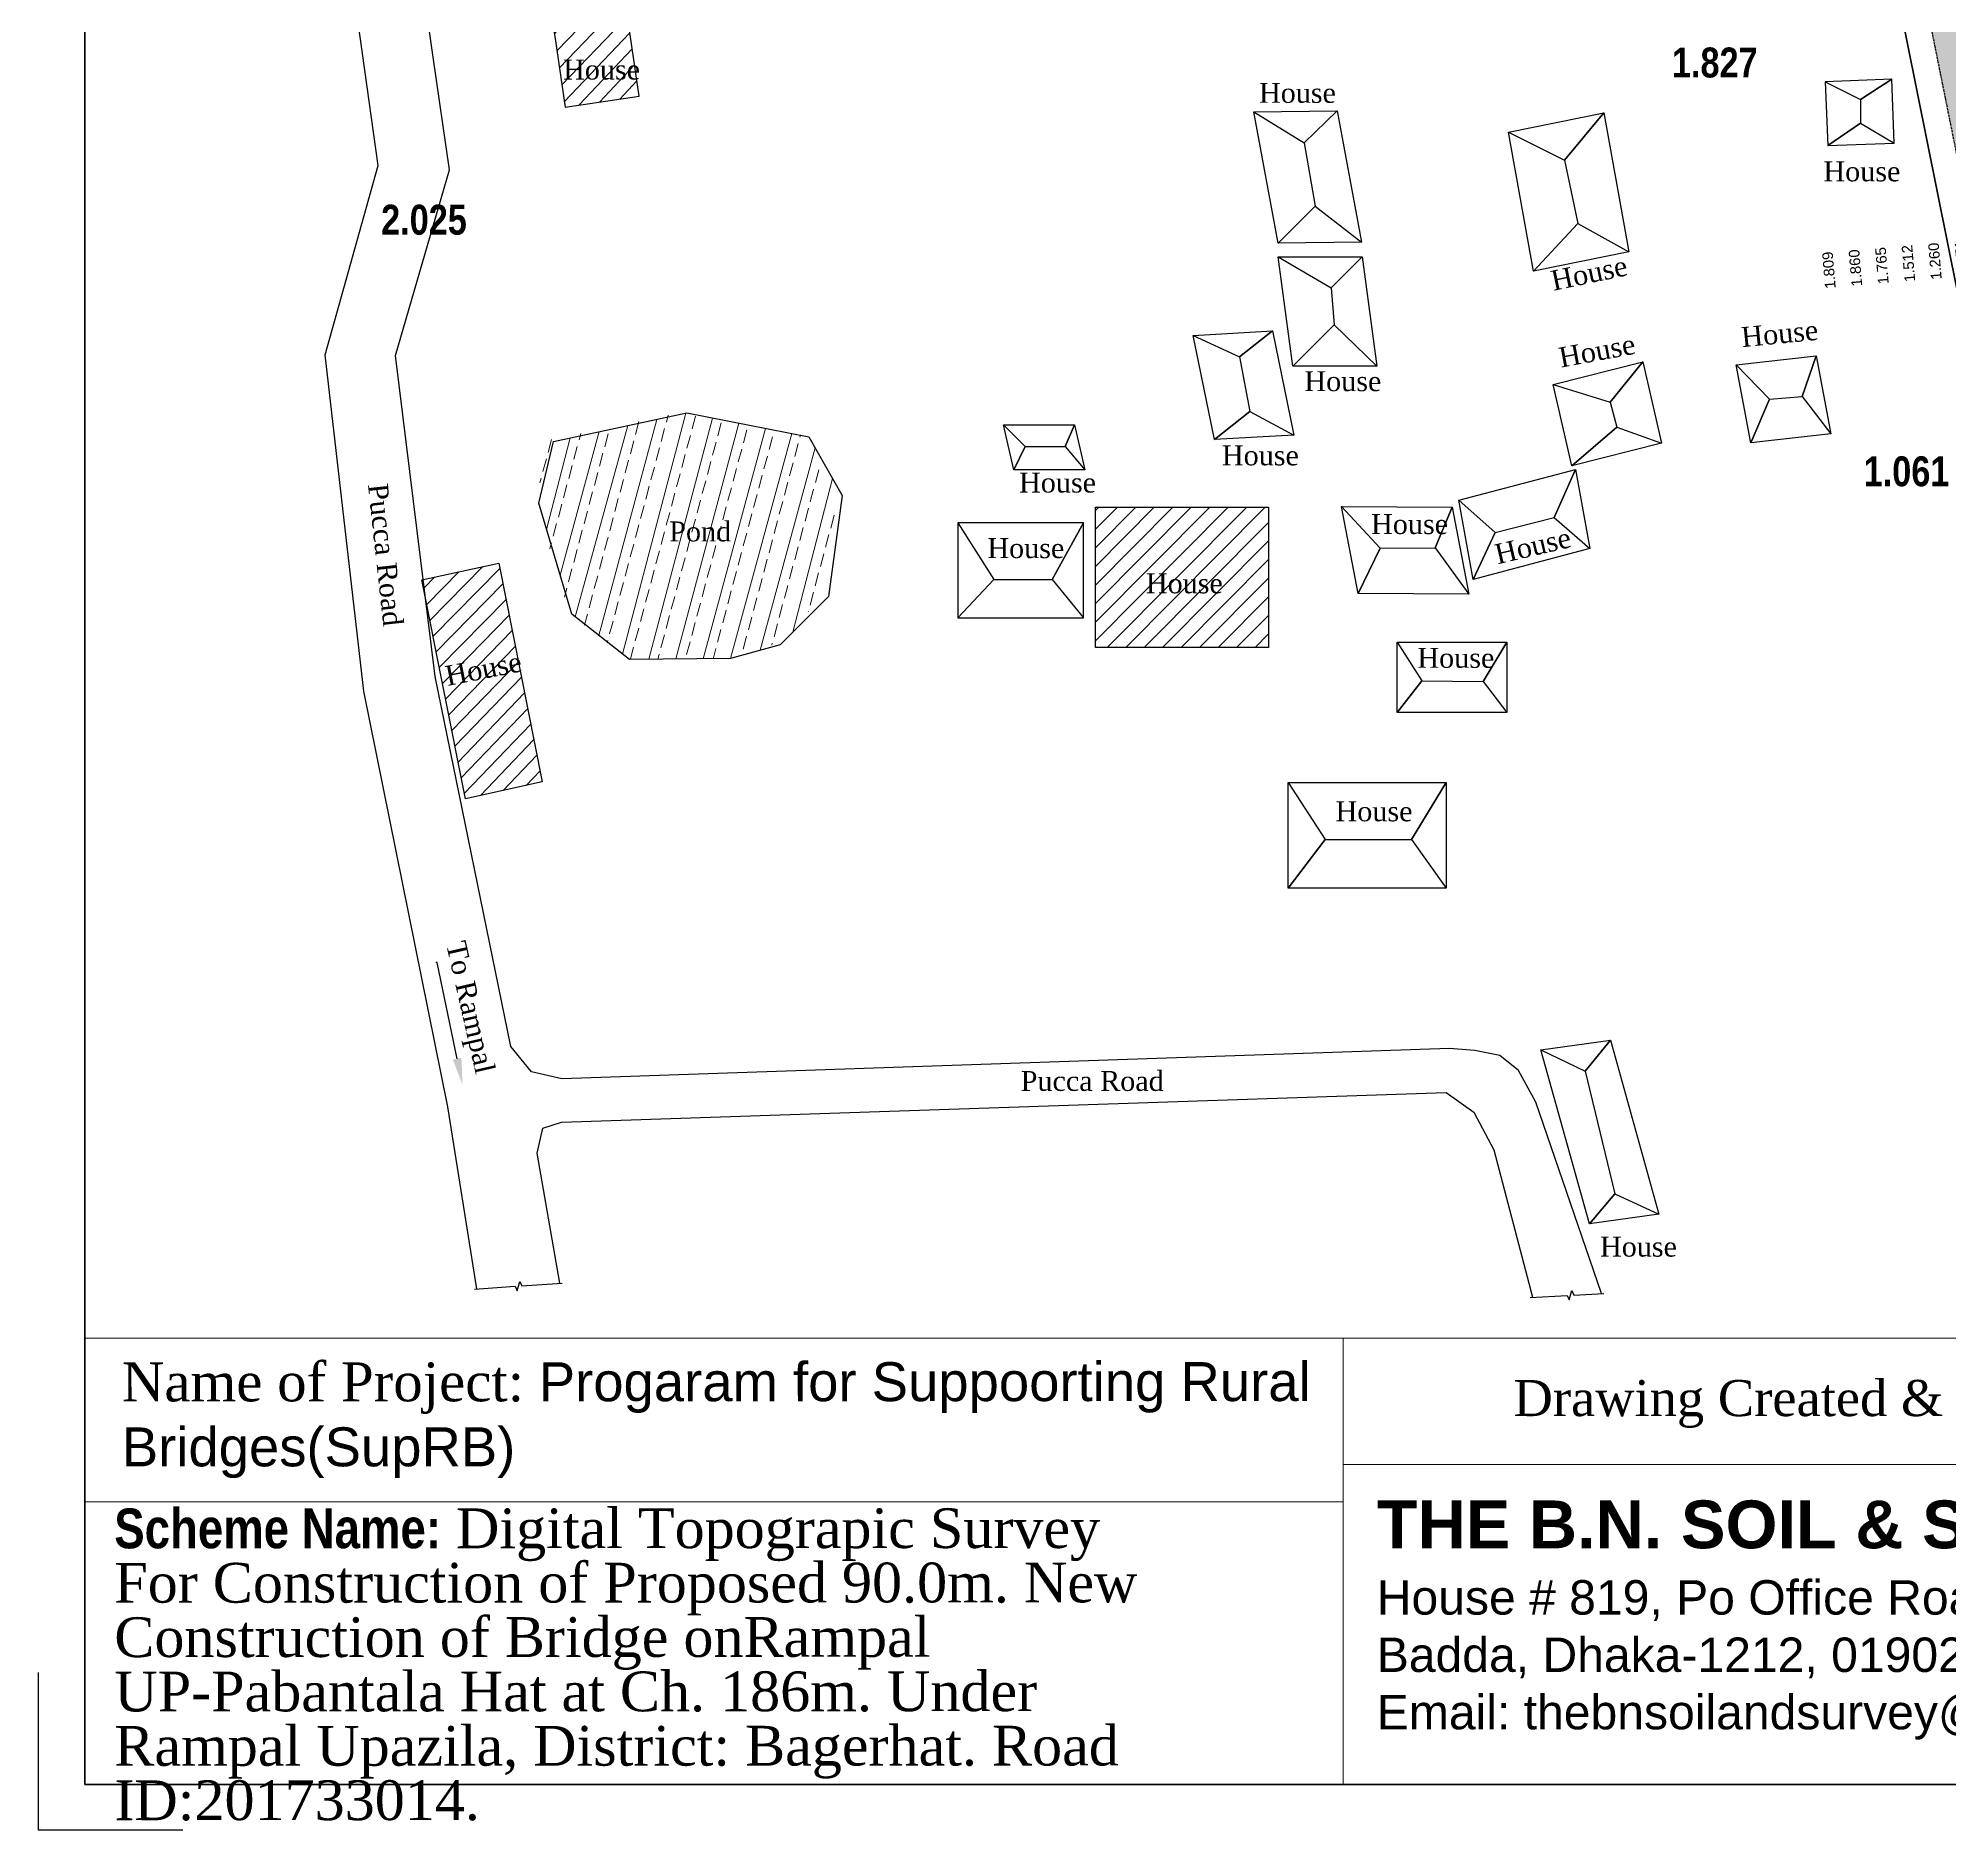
# Model space of a CAD drawing. Header units: inches. Extents: x 215676 to 3518780154, y 2761699 to 325936546.
# Drawn here: x 111498178 to 111641943, y 9613106 to 9747862 of the extents above; entities that cross this region are included whole.
import ezdxf
from ezdxf import colors
from ezdxf.entities.mleader import LeaderData, LeaderLine
from ezdxf.enums import TextEntityAlignment as Align
from ezdxf.math import Vec2, Vec3

# ---------------------------------------------------------------- set-up
doc = ezdxf.new("R2010")
doc.units = ezdxf.units.IN
doc.header["$LTSCALE"] = 20
doc.header["$MEASUREMENT"] = 0
doc.linetypes.add('DASHED', pattern=[0.75, 0.5, -0.25])
doc.linetypes.add('DASHED2', pattern=[0.375, 0.25, -0.125])
for name, color, linetype in [('Chainage_TXT', 7, 'Continuous'), ('Pond', 132, 'Continuous'), ('RL', 1, 'Continuous'), ('Text', 7, 'Continuous')]:
    doc.layers.add(name, color=color, linetype=linetype)
for name, color, linetype, lineweight in [('KHAL+RIVER BANK', 160, 'Continuous', 18), ('Pucca Road', 1, 'Continuous', 30), ('SEMI_PUCCA', 66, 'Continuous', 30), ('SHED', 7, 'Continuous', 30), ('Water Body', 4, 'Continuous', 18), ('Water Line', 4, 'DASHED', 18)]:
    doc.layers.add(name, color=color, linetype=linetype, lineweight=lineweight)
doc.styles.add('MtXpl_Arial_Narrow', font='ARIALNB.TTF')
doc.styles.get("Standard").update_dxf_attribs({"font": 'times.ttf', "height": 1})
doc.styles.add('SWIS', font='times.ttf')
doc.styles.add('text', font='arial.ttf')
doc.styles.add('TR', font='times.ttf')
pattern_1 = [(45, (-660730576.6825867, -2490816972.033711), (-695.3896861099662, 695.3896861099663), [])]

# ---------------------------------------------------------------- blocks, each defined once
blk = doc.blocks.new('jhg')
at = {"layer": 'RL', "lineweight": 5, "style": 'text'}
for s, p in [('1.489', (772845.2215620347, 2500598.103621385)), ('1.028', (772847.2215620347, 2500598.103621385)), ('0.568', (772849.2215620347, 2500598.103621385)), ('0.108', (772851.2215620347, 2500598.103621385)), ('-0.863', (772853.2215620347, 2500598.103621385)), ('-1.882', (772855.2215620347, 2500598.103621385)), ('-2.986', (772857.2215620347, 2500598.103621385)), ('-4.408', (772859.2215620347, 2500598.103621385)), ('-5.829', (772861.2215620347, 2500598.103621385)), ('-6.915', (772863.2215620347, 2500598.103621385)), ('-7.165', (772865.2215620347, 2500598.103621385)), ('-7.415', (772867.2215620347, 2500598.103621385)), ('-7.639', (772869.2215620347, 2500598.103621385)), ('-7.804', (772871.2215620347, 2500598.103621385)), ('-7.969', (772873.2215620347, 2500598.103621385)), ('-8.148', (772875.2215620347, 2500598.103621385)), ('-8.327', (772877.2215620347, 2500598.103621385)), ('-8.523', (772879.2215620347, 2500598.103621385)), ('-8.765', (772881.2215620347, 2500598.103621385)), ('-8.885', (772883.2215620347, 2500598.103621385)), ('-8.695', (772885.2215620347, 2500598.103621385)), ('-8.505', (772887.2215620347, 2500598.103621385)), ('-8.315', (772889.2215620347, 2500598.103621385)), ('-8.187', (772891.2215620347, 2500598.103621385)), ('-8.072', (772893.2215620347, 2500598.103621385)), ('-7.950', (772895.2215620347, 2500598.103621385)), ('-7.596', (772897.2215620347, 2500598.103621385)), ('-7.241', (772899.2215620347, 2500598.103621385)), ('-5.883', (772901.2215620347, 2500598.103621385)), ('-4.457', (772903.2215620347, 2500598.103621385)), ('-3.052', (772905.2215620347, 2500598.103621385)), ('-1.836', (772907.2215620347, 2500598.103621385)), ('-0.619', (772909.2215620347, 2500598.103621385)), ('0.325', (772911.2215620347, 2500598.103621385)), ('0.707', (772913.2215620347, 2500598.103621385)), ('0.959', (772915.2215620347, 2500598.103621385)), ('1.072', (772917.2215620347, 2500598.103621385)), ('1.090', (772919.2215620347, 2500598.103621385))]:
    blk.add_text(s, height=0.8, rotation=90, dxfattribs=at).set_placement(p, align=Align.MIDDLE_CENTER)
blk = doc.blocks.new('zxbzcbzb')
at = {"layer": 'RL', "lineweight": 5, "style": 'text'}
for s, p in [('1.044', (772845.8975965708, 2500599.668045709)), ('1.389', (772847.8975965708, 2500599.668045709)), ('1.733', (772849.8975965708, 2500599.668045709)), ('0.709', (772851.8975965708, 2500599.668045709)), ('0.137', (772853.8975965708, 2500599.668045709)), ('-0.284', (772855.8975965708, 2500599.668045709)), ('-0.705', (772857.8975965708, 2500599.668045709)), ('-1.812', (772859.8975965708, 2500599.668045709)), ('-3.237', (772861.8975965708, 2500599.668045709)), ('-4.662', (772863.8975965708, 2500599.668045709)), ('-6.087', (772865.8975965708, 2500599.668045709)), ('-6.588', (772867.8975965708, 2500599.668045709)), ('-6.929', (772869.8975965708, 2500599.668045709)), ('-7.269', (772871.8975965708, 2500599.668045709)), ('-7.610', (772873.8975965708, 2500599.668045709)), ('-7.950', (772875.8975965708, 2500599.668045709)), ('-8.291', (772877.8975965708, 2500599.668045709)), ('-8.356', (772879.8975965708, 2500599.668045709)), ('-8.388', (772881.8975965708, 2500599.668045709)), ('-8.419', (772883.8975965708, 2500599.668045709)), ('-8.450', (772885.8975965708, 2500599.668045709)), ('-8.378', (772887.8975965708, 2500599.668045709)), ('-8.156', (772889.8975965708, 2500599.668045709)), ('-7.934', (772891.8975965708, 2500599.668045709)), ('-7.713', (772893.8975965708, 2500599.668045709)), ('-7.363', (772895.8975965708, 2500599.668045709)), ('-6.542', (772897.8975965708, 2500599.668045709)), ('-5.720', (772899.8975965708, 2500599.668045709)), ('-4.898', (772901.8975965708, 2500599.668045709)), ('-4.000', (772903.8975965708, 2500599.668045709)), ('-2.786', (772905.8975965708, 2500599.668045709)), ('-1.573', (772907.8975965708, 2500599.668045709)), ('-0.360', (772909.8975965708, 2500599.668045709)), ('0.418', (772911.8975965708, 2500599.668045709)), ('0.680', (772913.8975965708, 2500599.668045709)), ('0.942', (772915.8975965708, 2500599.668045709)), ('1.073', (772917.8975965708, 2500599.668045709)), ('1.096', (772919.8975965708, 2500599.668045709)), ('1.118', (772921.8975965708, 2500599.668045709))]:
    blk.add_text(s, height=0.8, rotation=90, dxfattribs=at).set_placement(p, align=Align.MIDDLE_CENTER)
blk = doc.blocks.new('ERWB')
at = {"layer": 'RL', "lineweight": 5, "style": 'text'}
for s, p in [('2.169', (772886.1474310823, 2500595.00364748)), ('1.720', (772888.1474310823, 2500595.00364748)), ('0.913', (772890.1474310823, 2500595.00364748)), ('0.270', (772892.1474310823, 2500595.00364748)), ('-0.235', (772894.1474310823, 2500595.00364748)), ('-0.739', (772896.1474310823, 2500595.00364748)), ('-1.996', (772898.1474310823, 2500595.00364748)), ('-3.407', (772900.1474310823, 2500595.00364748)), ('-4.819', (772902.1474310823, 2500595.00364748)), ('-5.862', (772904.1474310823, 2500595.00364748)), ('-6.407', (772906.1474310823, 2500595.00364748)), ('-6.951', (772908.1474310823, 2500595.00364748)), ('-7.495', (772910.1474310823, 2500595.00364748)), ('-7.961', (772912.1474310823, 2500595.00364748)), ('-8.400', (772914.1474310823, 2500595.00364748)), ('-8.839', (772916.1474310823, 2500595.00364748)), ('-8.749', (772918.1474310823, 2500595.00364748)), ('-8.408', (772920.1474310823, 2500595.00364748)), ('-8.068', (772922.1474310823, 2500595.00364748)), ('-7.727', (772924.1474310823, 2500595.00364748)), ('-7.407', (772926.1474310823, 2500595.00364748)), ('-7.111', (772928.1474310823, 2500595.00364748)), ('-6.814', (772930.1474310823, 2500595.00364748)), ('-6.518', (772932.1474310823, 2500595.00364748)), ('-5.780', (772934.1474310823, 2500595.00364748)), ('-4.677', (772936.1474310823, 2500595.00364748)), ('-3.575', (772938.1474310823, 2500595.00364748)), ('-2.472', (772940.1474310823, 2500595.00364748)), ('-1.515', (772942.1474310823, 2500595.00364748)), ('-0.746', (772944.1474310823, 2500595.00364748)), ('0.023', (772946.1474310823, 2500595.00364748)), ('0.611', (772948.1474310823, 2500595.00364748)), ('0.959', (772950.1474310823, 2500595.00364748)), ('1.024', (772952.1474310823, 2500595.00364748)), ('1.040', (772954.1474310823, 2500595.00364748)), ('1.049', (772956.1474310823, 2500595.00364748)), ('1.058', (772958.1474310823, 2500595.00364748)), ('1.221', (772960.1474310823, 2500595.00364748)), ('1.444', (772962.1474310823, 2500595.00364748)), ('1.668', (772964.1474310823, 2500595.00364748)), ('1.937', (772966.1474310823, 2500595.00364748)), ('2.235', (772968.1474310823, 2500595.00364748)), ('4.251', (772970.1474310823, 2500595.00364748))]:
    blk.add_text(s, height=0.8, rotation=90, dxfattribs=at).set_placement(p, align=Align.MIDDLE_CENTER)
blk = doc.blocks.new('dfgnfgjm')
at = {"layer": 'RL', "lineweight": 5, "style": 'text'}
for s, p in [('1.809', (773051.0267442473, 2500607.305582792)), ('1.860', (773053.0267442473, 2500607.305582792)), ('1.765', (773055.0267442473, 2500607.305582792)), ('1.512', (773057.0267442473, 2500607.305582792)), ('1.260', (773059.0267442473, 2500607.305582792)), ('0.971', (773061.0267442473, 2500607.305582792)), ('0.647', (773063.0267442473, 2500607.305582792)), ('0.323', (773065.0267442473, 2500607.305582792)), ('-0.001', (773067.0267442473, 2500607.305582792)), ('-0.569', (773069.0267442473, 2500607.305582792)), ('-1.472', (773071.0267442473, 2500607.305582792)), ('-2.375', (773073.0267442473, 2500607.305582792)), ('-3.278', (773075.0267442473, 2500607.305582792)), ('-4.181', (773077.0267442473, 2500607.305582792)), ('-5.051', (773079.0267442473, 2500607.305582792)), ('-5.662', (773081.0267442473, 2500607.305582792)), ('-6.274', (773083.0267442473, 2500607.305582792)), ('-6.885', (773085.0267442473, 2500607.305582792)), ('-7.497', (773087.0267442473, 2500607.305582792)), ('-7.876', (773089.0267442473, 2500607.305582792)), ('-7.659', (773091.0267442473, 2500607.305582792)), ('-7.442', (773093.0267442473, 2500607.305582792)), ('-7.225', (773095.0267442473, 2500607.305582792)), ('-7.008', (773097.0267442473, 2500607.305582792)), ('-6.007', (773099.0267442473, 2500607.305582792)), ('-4.888', (773101.0267442473, 2500607.305582792)), ('-3.770', (773103.0267442473, 2500607.305582792)), ('-2.651', (773105.0267442473, 2500607.305582792)), ('-1.532', (773107.0267442473, 2500607.305582792)), ('-0.925', (773109.0267442473, 2500607.305582792)), ('-0.412', (773111.0267442473, 2500607.305582792)), ('0.101', (773113.0267442473, 2500607.305582792)), ('0.614', (773115.0267442473, 2500607.305582792)), ('1.128', (773117.0267442473, 2500607.305582792)), ('1.468', (773119.0267442473, 2500607.305582792)), ('1.743', (773121.0267442473, 2500607.305582792)), ('2.019', (773123.0267442473, 2500607.305582792))]:
    blk.add_text(s, height=0.8, rotation=90, dxfattribs=at).set_placement(p, align=Align.MIDDLE_CENTER)
blk = doc.blocks.new('dffmhdsrt')
at = {"layer": 'RL', "lineweight": 5, "style": 'text'}
for s, p in [('1.661', (773047.0487033459, 2500611.948592406)), ('1.199', (773049.0487033459, 2500611.948592406)), ('0.737', (773051.0487033459, 2500611.948592406)), ('0.275', (773053.0487033459, 2500611.948592406)), ('-0.587', (773055.0487033459, 2500611.948592406)), ('-2.203', (773057.0487033459, 2500611.948592406)), ('-3.819', (773059.0487033459, 2500611.948592406)), ('-5.435', (773061.0487033459, 2500611.948592406)), ('-6.225', (773063.0487033459, 2500611.948592406)), ('-6.867', (773065.0487033459, 2500611.948592406)), ('-7.509', (773067.0487033459, 2500611.948592406)), ('-8.151', (773069.0487033459, 2500611.948592406)), ('-8.306', (773071.0487033459, 2500611.948592406)), ('-8.449', (773073.0487033459, 2500611.948592406)), ('-8.591', (773075.0487033459, 2500611.948592406)), ('-8.678', (773077.0487033459, 2500611.948592406)), ('-8.597', (773079.0487033459, 2500611.948592406)), ('-8.517', (773081.0487033459, 2500611.948592406)), ('-8.436', (773083.0487033459, 2500611.948592406)), ('-8.353', (773085.0487033459, 2500611.948592406)), ('-8.242', (773087.0487033459, 2500611.948592406)), ('-8.131', (773089.0487033459, 2500611.948592406)), ('-8.020', (773091.0487033459, 2500611.948592406)), ('-7.417', (773093.0487033459, 2500611.948592406)), ('-6.589', (773095.0487033459, 2500611.948592406)), ('-5.761', (773097.0487033459, 2500611.948592406)), ('-3.198', (773099.0487033459, 2500611.948592406)), ('-0.987', (773101.0487033459, 2500611.948592406)), ('-0.431', (773103.0487033459, 2500611.948592406)), ('0.289', (773105.0487033459, 2500611.948592406)), ('1.026', (773107.0487033459, 2500611.948592406)), ('1.129', (773109.0487033459, 2500611.948592406)), ('1.145', (773111.0487033459, 2500611.948592406)), ('1.191', (773113.0487033459, 2500611.948592406)), ('1.693', (773115.0487033459, 2500611.948592406))]:
    blk.add_text(s, height=0.8, rotation=90, dxfattribs=at).set_placement(p, align=Align.MIDDLE_CENTER)

msp = doc.modelspace()

# ---------------------------------------------------------------- hatches: boundary and pattern name
at = {"layer": 'SEMI_PUCCA', "lineweight": 25, "ltscale": 0.2}
h = msp.add_hatch(dxfattribs=at)
h.set_pattern_fill('ANSI31', color=256, scale=7867.43620184867)
h.set_pattern_definition(pattern_1)
h.paths.add_polyline_path([(111545426.5843353, 9806343.836114883), (111539500.0952301, 9806343.836114883), (111539500.0952301, 9800116.552789688), (111545426.5843353, 9800116.552789688)])
h.paths.add_polyline_path([(111544619.0522461, 9793715.310333252), (111548821.6385956, 9793715.310333252), (111548821.6385956, 9800116.552789688), (111544619.0522461, 9800116.552789688)])
h.paths.add_polyline_path([(111536060.0639038, 9785193.181861877), (111537778.034256, 9776594.150062561), (111548910.5154724, 9777864.270608902), (111547192.5451355, 9786463.302408218)])
h.paths.add_polyline_path([(111545690.1747589, 9754296.555437088), (111545846.7301331, 9752762.459474564), (111548144.7185822, 9752997.247692108), (111548017.2020416, 9754534.02989006)])
h.paths.add_polyline_path([(111536975.5986633, 9748331.960857391), (111537801.8011322, 9742686.487762451), (111543376.4654694, 9743502.327524185), (111542550.2630005, 9749147.800619125)])
h.paths.add_polyline_path([(111577688.3717804, 9712588.662107468), (111577688.3717804, 9702027.620952606), (111590710.4858398, 9702027.620952606), (111590710.4858398, 9712588.662107468)])
h.paths.add_polyline_path([(111581108.688926, 9705707.125339622), (111587516.4034177, 9705707.125339622), (111587516.4034177, 9707952.258721022), (111581108.688926, 9707952.258721022)], flags=24)
h = msp.add_hatch(dxfattribs=at)
h.set_pattern_fill('ANSI31', color=256, scale=7867.43620184867)
h.set_pattern_definition(pattern_1)
h.paths.add_polyline_path([(111532818.8848724, 9708386.830976486), (111527133.0274012, 9707135.181386909), (111527301.61903, 9705763.215650456), (111530300.9481049, 9690656.489120483), (111536086.2608185, 9691930.032178879)])
h.paths.add_polyline_path([(111528673.1024373, 9698669.82923891), (111534959.7751867, 9699909.406081542), (111534525.4525664, 9702112.128887925), (111528238.779817, 9700872.552045293)], flags=25)
at = {"layer": 'Water Line', "linetype": 'Continuous', "lineweight": 9, "ltscale": 15, "true_color": 0x7aafdf}
h = msp.add_hatch(dxfattribs=at)
h.set_pattern_fill('ANSI33', color=143, scale=8000, angle=25)
h.set_pattern_definition([(70, (-660730576.6825867, -2490816972.033711), (-1879.385241571816, 684.0402866513374), []), (70, (-660729294.9698181, -2490816374.361236), (-1879.385241571816, 684.0402866513374), [999.9999999999994, -499.9999999999997])])
h.paths.add_polyline_path([(111694939.315155, 9809330.840049744), (111700083.8674011, 9849621.276807785), (111671199.6045074, 9849793.24356842), (111670461.8857269, 9851858.280269623), (111668937.3764648, 9847746.067491531), (111668199.6576843, 9849811.104196548), (111639320.6321259, 9849983.039773941), (111637332.7945251, 9836531.694864273), (111635711.8152924, 9825934.882738113), (111635015.9452057, 9806613.125392914), (111635978.5250854, 9789523.492193222), (111637499.9219818, 9767864.14389038), (111637669.608963, 9766738.808555603), (111692884.1361389, 9762436.077093124), (111692741.0758972, 9775972.038354874), (111694214.0698242, 9796565.472057343)])
h.paths.add_polyline_path([(111692884.1361389, 9762436.077093124), (111637669.608963, 9766738.808555603), (111638646.5597229, 9760259.836639404), (111693072.5801239, 9755265.654556274), (111692936.6510162, 9757467.265529633)])
h.paths.add_polyline_path([(111693072.5801239, 9755265.654556274), (111638646.5597229, 9760259.836639404), (111639922.6518097, 9751797.0099926), (111646000.7222595, 9721604.166679382), (111651226.9742584, 9700990.488700867), (111662508.658844, 9675763.399915695), (111676477.9770508, 9652787.604421616), (111697356.9012756, 9659823.447898865), (111698725.6638641, 9658110.236135483), (111698831.0604858, 9662494.67611885), (111700199.8231049, 9660781.464351654), (111721106.4894562, 9667826.656461716), (111709641.8712006, 9690493.06571579), (111701048.2587433, 9710809.10708046), (111696385.2303314, 9725253.883619308), (111693891.9588928, 9741994.37477684)])
h.paths.add_polyline_path([(111657590.9746094, 9829209.261379242), (111658501.6226044, 9817722.596906662), (111662424.55513, 9818335.010246277), (111661513.9071198, 9829821.674718857)], flags=16)
h = msp.add_hatch(dxfattribs=at)
h.set_pattern_fill('ANSI33', color=143, scale=8000, angle=30)
h.set_pattern_definition([(74.99999999999999, (-660730576.6825867, -2490816972.033711), (-1931.851652578137, 517.6380902050419), []), (74.99999999999999, (-660729351.9377136, -2490816264.926931), (-1931.851652578137, 517.6380902050419), [1000, -500])])
h.paths.add_polyline_path([(111546950.1087494, 9719673.786211014), (111536934.4172821, 9717539.09493637), (111535822.6879272, 9712887.943239212), (111538316.2709351, 9704529.299823761), (111542641.5419006, 9701137.021968842), (111550235.2334442, 9701209.924568176), (111553980.2307281, 9702230.334867477), (111557611.7367706, 9705858.456188202), (111558633.095108, 9713454.836561203), (111556136.4386444, 9717876.612592697)])
h.paths.add_polyline_path([(111545241.2495345, 9709590.39394831), (111550584.7967587, 9709590.39394831), (111550584.7967587, 9711942.592938937), (111545241.2495345, 9711942.592938937)], flags=24)

# ---------------------------------------------------------------- linework, layer by layer
at = {"lineweight": 15}
for p, q in [((111501676.912796, 9650081.369524002), (111501676.8319092, 9616503.740961075)), ((111501676.912796, 9650080.976766586, 1.308497044050227e-06), (111854476.912796, 9650080.704423904, 1.273497041154315e-06)), ((111596329.0111542, 9650081.29563713, -2.273008448128166e-08), (111596328.9302673, 9616503.667072296, -2.273008448128166e-08)), ((111854170.0163574, 9640588.987764359, -8.462057721203564e-08), (111596328.9882812, 9640589.609027863, -2.273008448128166e-08))]:
    msp.add_line(p, q, dxfattribs=at)
msp.add_lwpolyline([(111501676.8319092, 9616503.740961075), (111854476.8318939, 9616503.740961075), (111854476.8318939, 9865983.740962982), (111501676.8319092, 9865983.740962982)], close=True)
at = {"lineweight": 50}
msp.add_lwpolyline([(111501676.8319092, 9616503.740961075), (111854476.8318939, 9616503.740961075), (111854476.8318939, 9865983.740962982), (111501676.8319092, 9865983.740962982)], close=True, dxfattribs=at)
msp.add_lwpolyline([(111527807.9156647, 9648398.247087479), (111527807.9156647, 9648398.247087479)])
at = {"lineweight": 15}
msp.add_lwpolyline([(111501676.8831787, 9637785.302804947), (111596328.9815369, 9637785.07474327)], dxfattribs=at)
at = {"layer": 'Defpoints', "color": 1, "linetype": 'Continuous', "lineweight": 30}
msp.add_lwpolyline([(111498182.8654938, 9624935.72464943), (111498177.879776, 9613110.4917202), (111509064.4183197, 9613105.901792526)], dxfattribs=at)
at = {"layer": 'KHAL+RIVER BANK', "lineweight": 40, "ltscale": 15}
msp.add_lwpolyline([(111674535.3417511, 9652132.969259262), (111660734.3174286, 9674831.966287613), (111649330.7424774, 9700331.615362167), (111644049.8557739, 9721160.786598206), (111637952.3147125, 9751450.350391388), (111635510.4135437, 9767644.625144958), (111633982.4696198, 9789397.180496216), (111633013.9178925, 9806592.837522507), (111633717.2833252, 9826122.712844849), (111635355.0238647, 9836829.09859848), (111637300.6884003, 9849995.06580925)], dxfattribs=at)
at = {"layer": 'Pond', "lineweight": 30}
msp.add_lwpolyline([(111542641.5419006, 9701137.021968842), (111538316.2709351, 9704529.299823761), (111535822.6879272, 9712887.943239212), (111536934.4172821, 9717539.09493637), (111546950.1087494, 9719673.786211014), (111556136.4386444, 9717876.612592697), (111558633.095108, 9713454.836561203), (111557611.7367706, 9705858.456188202), (111553980.2307281, 9702230.334867477), (111550235.2334442, 9701209.924568176), (111542641.5419006, 9701137.021968842)], dxfattribs=at)
at = {"layer": 'Pucca Road', "ltscale": 0.5}
for points in [[(111604318.1954803, 9671870.640926361), (111537556.9466095, 9669582.691820145), (111535264.7341919, 9670127.232917786), (111533725.6450806, 9672029.74697876), (111528027.5853424, 9699855.443637848), (111525060.0019379, 9724005.057584763), (111529118.3174286, 9737959.966287613), (111527879.3873138, 9746444.548583984), (111526518.882019, 9755925.719732285), (111525731.1565094, 9761009.894937515), (111524518.1958923, 9768562.46903801), (111522720.70755, 9777983.350131989), (111521547.3023529, 9784491.812742233), (111517415.5564423, 9799608.130090714), (111511418.4860229, 9820671.260385513)], [(111531172.0487823, 9653791.315330505), (111528990.1741638, 9667495.233263016), (111522662.2671509, 9698753.649917603), (111519751.8334198, 9724055.379638672), (111523744.8047638, 9738298.524036407), (111521391.2471161, 9755160.61847496), (111520610.1575317, 9760201.96377945), (111516614.8661652, 9782761.139442444), (111512320.4491272, 9798119.851083755), (111506431.8082733, 9819007.514526367)], [(111615753.5719757, 9653430.833948135), (111610804.018692, 9667827.026763916), (111609499.8126068, 9670221.19431305), (111608101.6113739, 9671351.439401627), (111606217.5187531, 9671716.40993309), (111604318.1954803, 9671870.640926361)], [(111537407.0230255, 9654219.384365082), (111535697.7552032, 9663997.314949036), (111536117.789444, 9665873.231668472), (111537531.6979065, 9666338.197050095), (111604056.9313049, 9668565.069627762)], [(111604056.9313049, 9668565.069627762), (111606157.0429535, 9667093.148420334), (111607653.8958893, 9664238.189285278), (111610569.4031677, 9653158.23413086)], [(111530992.4715118, 9653778.986257553), (111534040.1230316, 9653988.226133347), (111534188.3529816, 9653654.159881592), (111534390.7188263, 9654356.539815903), (111534538.9487762, 9654022.473566055), (111537586.600296, 9654231.713441849)], [(111610389.6515045, 9653148.78222847), (111613169.542984, 9653294.957618713), (111613312.40448, 9652958.560577393), (111613525.9916687, 9653657.60995102), (111613668.8531647, 9653321.212911606), (111615933.3236542, 9653440.285850525)]]:
    msp.add_lwpolyline(points, dxfattribs=at)
at = {"layer": 'SEMI_PUCCA', "lineweight": 30}
for points in [[(111537801.8011322, 9742686.487762451), (111543376.4654694, 9743502.327524185), (111542550.2630005, 9749147.800619125), (111536975.5986633, 9748331.960857391)], [(111577688.3717804, 9712588.662107468), (111590710.4858398, 9712588.662107468), (111590710.4858398, 9702027.620952606), (111577688.3717804, 9702027.620952606)], [(111527033.5721436, 9707113.287919998), (111532818.8848724, 9708386.830976486), (111536086.2608185, 9691930.032178879), (111530300.9481049, 9690656.489120483)]]:
    msp.add_lwpolyline(points, close=True, dxfattribs=at)
at = {"layer": 'SHED', "lineweight": 30}
for points in [[(111632579.31633, 9744588.768993378), (111635229.1714478, 9743259.603227615), (111637575.3174286, 9744779.966287613), (111635229.1714478, 9743259.603227615), (111635229.1714478, 9741463.596126556), (111632762.9224396, 9739783.349470139), (111635229.1714478, 9741463.596126556), (111637759.3174286, 9739973.96628952)], [(111589595.4217682, 9742328.87944603), (111593388.0018768, 9740003.34299469), (111595864.8263092, 9742394.018468857), (111593388.0018768, 9740003.34299469), (111594206.1477661, 9735223.466789246), (111591432.9338379, 9732456.305746078), (111594206.1477661, 9735223.466789246), (111597702.3383789, 9732521.444770813)], [(111608750.0755463, 9740796.14140892), (111612959.5722809, 9738682.921264648), (111615914.3178558, 9742247.910142899), (111612959.5722809, 9738682.921264648), (111613963.722702, 9733914.087064743), (111610642.518219, 9730346.780569077), (111613963.722702, 9733914.087064743), (111617806.7605286, 9731798.549303055)], [(111591437.0741119, 9731407.027641296), (111595407.0555115, 9729088.540266037), (111597754.8836212, 9731407.027641296), (111595407.0555115, 9729088.540266037), (111595638.1463318, 9726309.943025589), (111592530.126236, 9723198.35116005), (111595638.1463318, 9726309.943025589), (111598847.93573, 9723198.35116005)], [(111585043.4340363, 9725514.454833984), (111588533.5954437, 9723892.49033928), (111591014.5154877, 9725844.353895187), (111588533.5954437, 9723892.49033928), (111589291.8513336, 9719789.102798462), (111586631.586441, 9717680.469190598), (111589291.8513336, 9719789.102798462), (111592602.6678925, 9718010.3682518)], [(111612106.2588806, 9721813.036195755), (111616410.4854889, 9720483.997898102), (111618856.3546906, 9723532.7022686), (111616410.4854889, 9720483.997898102), (111616895.1358032, 9718617.866405487), (111613523.7813873, 9715693.043743134), (111616895.1358032, 9718617.866405487), (111620273.877182, 9717412.709815979)], [(111625876.4419861, 9723296.67185402), (111628380.5133057, 9720710.365978241), (111626990.2004395, 9717429.56962967), (111628380.5133057, 9720710.365978241), (111630835.4375, 9720909.808444977), (111631884.0189056, 9723971.052751541), (111630835.4375, 9720909.808444977), (111632997.777359, 9718103.950527191)], [(111570782.4845276, 9718776.646837234), (111572400.2394104, 9717147.526603699), (111571542.428299, 9715392.64529419), (111572400.2394104, 9717147.526603699), (111575416.0565033, 9717147.526603699), (111576123.7752228, 9718776.646837234), (111575416.0565033, 9717147.526603699), (111576883.7190094, 9715392.64529419)], [(111605008.3503113, 9713108.290287018), (111607762.2380066, 9710691.245706558), (111606088.3660431, 9707156.892478943), (111607762.2380066, 9710691.245706558), (111612184.7453766, 9711804.271570206), (111613783.4669037, 9715434.898012161), (111612184.7453766, 9711804.271570206), (111614863.4826202, 9709483.500204086)], [(111567348.0430756, 9711412.67222786), (111570047.0249634, 9707159.802541733), (111567348.0430756, 9704266.342470169), (111570047.0249634, 9707159.802541733), (111574440.5802002, 9707159.802541733), (111576794.3605804, 9711412.67222786), (111574440.5802002, 9707159.802541733), (111576794.3605804, 9704266.342470169)], [(111596199.3370972, 9712637.432901382), (111599112.332428, 9709509.42178917), (111597448.4487457, 9706094.188669205), (111599112.332428, 9709509.42178917), (111603230.9913635, 9709543.150688171), (111604510.5643158, 9712580.961456299), (111603230.9913635, 9709543.150688171), (111605759.6759644, 9706037.717224121)], [(111600388.4898987, 9702442.77904892), (111602234.9328461, 9699530.022130966), (111600388.4898987, 9697137.626125336), (111602234.9328461, 9699530.022130966), (111606838.2818146, 9699469.247039795), (111608633.1252289, 9702442.77904892), (111606838.2818146, 9699469.247039795), (111608633.1252289, 9697137.626125336)], [(111592180.4120941, 9691890.099395752), (111594974.0146484, 9687603.871816635), (111592180.4120941, 9683922.25087738), (111594974.0146484, 9687603.871816635), (111601464.4745789, 9687603.871816635), (111604075.7462158, 9691890.099395752), (111601464.4745789, 9687603.871816635), (111604075.7462158, 9683922.25087738)], [(111611193.3638611, 9671766.695270538), (111614524.2482605, 9670171.271091461), (111616426.8857727, 9672510.856987), (111614524.2482605, 9670171.271091461), (111616753.7807007, 9660948.64535904), (111614834.9890137, 9658677.992904663), (111616753.7807007, 9660948.64535904), (111620068.51091, 9659422.154621124)]]:
    msp.add_lwpolyline(points, dxfattribs=at)
for points in [[(111632762.9224396, 9739783.349470139), (111637759.2767639, 9739974.25082016), (111637575.6706696, 9744779.670345306), (111632579.31633, 9744588.768993378)], [(111589595.4217682, 9742328.87944603), (111595864.8263092, 9742394.018468857), (111597702.3383789, 9732521.444770813), (111591432.9338379, 9732456.305746078)], [(111608750.0755463, 9740796.14140892), (111615914.3178558, 9742247.910142899), (111617806.7605286, 9731798.549303055), (111610642.518219, 9730346.780569077)], [(111591437.0741119, 9731407.027641296), (111597754.8836212, 9731407.027641296), (111598847.93573, 9723198.35116005), (111592530.126236, 9723198.35116005)], [(111585043.4340363, 9725514.454833984), (111591014.5154877, 9725844.353895187), (111592602.6678925, 9718010.3682518), (111586631.586441, 9717680.469190598)], [(111612106.2588806, 9721813.036195755), (111618856.3546906, 9723532.7022686), (111620273.877182, 9717412.709815979), (111613523.7813873, 9715693.043743134)], [(111625876.4419861, 9723296.67185402), (111631884.0189056, 9723971.052751541), (111632997.777359, 9718103.950527191), (111626990.2004395, 9717429.56962967)], [(111570782.4845276, 9718776.646837234), (111576123.7752228, 9718776.646837234), (111576883.7190094, 9715392.64529419), (111571542.428299, 9715392.64529419)], [(111605008.3503113, 9713108.290287018), (111613783.4669037, 9715434.898012161), (111614863.4826202, 9709483.500204086), (111606088.3660431, 9707156.892478943)], [(111576794.3605804, 9711412.67222786), (111567348.0430756, 9711412.67222786), (111567348.0430756, 9704266.342470169), (111576794.3605804, 9704266.342470169)], [(111596199.3370972, 9712637.432901382), (111604510.5643158, 9712580.961456299), (111605759.6759644, 9706037.717224121), (111597448.4487457, 9706094.188669205)], [(111600388.4898987, 9702442.77904892), (111608633.1252289, 9702442.77904892), (111608633.1252289, 9697137.626125336), (111600388.4898987, 9697137.626125336)], [(111592180.4120941, 9691890.099395752), (111604075.7462158, 9691890.099395752), (111604075.7462158, 9683922.25087738), (111592180.4120941, 9683922.25087738)], [(111611193.3638611, 9671766.695270538), (111616426.8857727, 9672510.856987), (111620068.51091, 9659422.154621124), (111614834.9890137, 9658677.992904663)]]:
    msp.add_lwpolyline(points, close=True, dxfattribs=at)
at = {"layer": 'Water Body', "linetype": 'DASHED2', "lineweight": 30, "ltscale": 15}
msp.add_lwpolyline([(111676477.9770508, 9652787.604421616), (111662508.658844, 9675763.399915695), (111651226.9742584, 9700990.488700867), (111646000.7222595, 9721604.166679382), (111639922.6518097, 9751797.0099926), (111637499.9219818, 9767864.14389038), (111635978.5250854, 9789523.492193222), (111635015.9452057, 9806613.125392914), (111635711.8152924, 9825934.882738113), (111637332.7945251, 9836531.694864273), (111639320.6321259, 9849983.039773941)], dxfattribs=at)

# ---------------------------------------------------------------- block references
at = {"layer": 'Chainage_TXT', "xscale": 1000, "yscale": 1000, "zscale": 1000, "rotation": 4.864204723822248}
msp.add_blockref('dfgnfgjm', (-446596397.2080383, -2547421301.960557), dxfattribs=at)
at = {"layer": 'Chainage_TXT'}
for name, p in [('jhg', (110725463.9552759, 7112705.616141051)), ('zxbzcbzb', (110725464.7039573, 7112682.197664748))]:
    msp.add_blockref(name, p, dxfattribs=at)
for name, p, rotation in [('dfgnfgjm', (110940083.3046962, 7056076.079267361), 4.864204723822248), ('ERWB', (110537512.561639, 7178680.569296209, 17.8251864751212), 355.6388684041351), ('dffmhdsrt', (111642171.7468416, 6999770.058087271), 20.3290875241062)]:
    msp.add_blockref(name, p, dxfattribs=dict(at, rotation=rotation))

# ---------------------------------------------------------------- texts
at = {"layer": 'RL', "style": 'MtXpl_Arial_Narrow'}
for s, height, rotation, p in [('1.827', 2248.172575987745, 359.9994752229057, (111621046.6187744, 9744911.874380112)), ('2.025', 2248.172575987745, 359.9994752229057, (111523966.7973328, 9733090.488100052)), ('1.061', 2248.172575987745, 359.9994752229057, (111635468.0178528, 9714163.934167862)), ('2.025', 2.248172575987745, 359.9994751876742, (111498198.7512821, 9613272.085312339)), ('2.025', 2.248172575987745, 359.9994751876742, (111498203.6687016, 9613230.471716017)), ('1.941', 2.248172575987745, 359.9994751876742, (111498219.4110782, 9613259.826634917)), ('1.471', 2.248172575987745, 359.9994751876742, (111498239.9919419, 9613261.805694208, 1.541)), ('0.932', 2.248172575987745, 359.9994751876742, (111498250.9455519, 9613261.83448355)), ('1.666', 2.248172575987745, 359.9994751876742, (111498283.4942607, 9613263.21025109)), ('1.827', 2.248172575987745, 359.9994751876742, (111498300.748523, 9613242.293102298)), ('1.493', 2.248172575987745, 359.9994751876742, (111498305.0871499, 9613309.940112606)), ('1.061', 2.248172575987745, 359.9994751876742, (111498315.1699221, 9613211.545162087)), ('-0.836', 2.248172575987745, 359.9994751876742, (111498321.6456502, 9613286.739644201)), ('-6.298', 2.248172575987745, 359.9994751876742, (111498326.0059072, 9613273.510372624)), ('-6.842', 2.248172575987745, 359.9994751876742, (111498326.0128065, 9613294.906305652)), ('-5.217', 2.248172575987745, 359.9994751876742, (111498327.7275, 9613250.410526441)), ('-5.321', 2.248172575987745, 359.9994751876742, (111498329.3086079, 9613266.549354095)), ('-3.254', 2.248172575987745, 359.9994751876742, (111498330.4078435, 9613241.563360691)), ('-0.189', 2.248172575987745, 359.9994751876742, (111498330.4435493, 9613219.35692625)), ('-6.201', 2.248172575987745, 359.9994751876742, (111498334.6417655, 9613285.664164718)), ('-4.067', 2.248172575987745, 359.9994751876742, (111498336.3883334, 9613236.12404168)), ('-7.985', 2.248172575987745, 359.9994751876742, (111498338.200096, 9613296.239304952)), ('-7.063', 2.248172575987745, 359.9994751876742, (111498339.3523565, 9613269.849178722)), ('-8.981', 2.248172575987745, 359.9994751876742, (111498339.7777374, 9613249.072989745)), ('-4.062', 2.248172575987745, 359.9994751876742, (111498342.1570957, 9613221.822809653)), ('-8.004', 2.248172575987745, 359.9994751876742, (111498343.3506908, 9613241.117514152)), ('-8.328', 2.248172575987745, 359.9994751876742, (111498343.4537131, 9613275.1932737)), ('-8.362', 2.248172575987745, 359.9994751876742, (111498347.5407171, 9613288.330166237)), ('0', 2.248172575987745, 359.9994751876742, (111498349.0634011, 9613245.754312312)), ('-4.982', 2.248172575987745, 359.9994751876742, (111498349.568755, 9613215.564751886)), ('-8.362', 2.248172575987745, 359.9994751876742, (111498350.3440035, 9613265.914629346)), ('-8.281', 2.248172575987745, 359.9994751876742, (111498350.74322, 9613294.72857105)), ('-8.369', 2.248172575987745, 359.9994751876742, (111498353.6179585, 9613270.91799655)), ('-6.204', 2.248172575987745, 359.9994751876742, (111498353.8972796, 9613223.563701857)), ('-7.538', 2.248172575987745, 359.9994751876742, (111498353.9702453, 9613249.162159052)), ('-7.036', 2.248172575987745, 359.9994751876742, (111498354.5975826, 9613237.015731838)), ('-6.028', 2.248172575987745, 359.9994751876742, (111498357.5431987, 9613241.117514152)), ('-7.521', 2.248172575987745, 359.9994751876742, (111498362.2188408, 9613287.17489862)), ('-7.263', 2.248172575987745, 359.9994751876742, (111498363.5532114, 9613295.084037336)), ('-3.201', 2.248172575987745, 359.9994751876742, (111498363.8782188, 9613246.576252049)), ('-1.359', 2.248172575987745, 359.9994751876742, (111498364.9633519, 9613224.958584813)), ('-3.201', 2.248172575987745, 359.9994751876742, (111498365.2756556, 9613269.297387643)), ('1.237', 2.248172575987745, 359.9994751876742, (111498379.2546047, 9613241.762944821)), ('1.061', 2.248172575987745, 359.9994751876742, (111498381.7615821, 9613225.545513717)), ('1.134', 2.248172575987745, 359.9994751876742, (111498382.9269112, 9613268.021717096)), ('1.169', 2.248172575987745, 359.9994751876742, (111498383.226207, 9613286.8161088)), ('1.061', 2.248172575987745, 359.9994751876742, (111498383.226207, 9613274.198947946)), ('1.108', 2.248172575987745, 359.9994751876742, (111498383.6602305, 9613292.112113222)), ('1.029', 2.248172575987745, 359.9994751876742, (111498384.4426959, 9613315.47753857)), ('1.061', 2.248172575987745, 359.9994751876742, (111498389.9137775, 9613203.116472604)), ('2.127', 2.248172575987745, 359.9994751876742, (111498409.1976589, 9613254.882151728)), ('2.065', 2.248172575987745, 359.9994751876742, (111498423.0332217, 9613256.70919421, 2.073))]:
    msp.add_text(s, height=height, rotation=rotation, dxfattribs=at).set_placement(p)
at = {"layer": 'Text', "style": 'TR'}
for s, p in [('House', (111537654.1672363, 9745503.606266022)), ('House', (111589989.6268463, 9743753.794038773)), ('House', (111632439.8721313, 9737848.76974678)), ('House', (111593404.5296021, 9722067.024707794)), ('House', (111587201.067337, 9716485.26415062)), ('House', (111571943.9125977, 9714439.310634613)), ('Pond', (111545633.2826996, 9710762.708295822)), ('House', (111598419.7220306, 9711317.951263428)), ('House', (111569560.5080566, 9709508.184457779)), ('House', (111581482.8778229, 9706861.59541893)), ('House', (111601901.982666, 9701255.080339432)), ('House', (111595747.8595123, 9689713.499919891)), ('Pucca Road', (111572067.1784515, 9669432.004564285)), ('House', (111615635.9235382, 9656968.78645134))]:
    msp.add_text(s, height=1500, dxfattribs=at).set_placement(p, align=Align.MIDDLE_LEFT)
for s, rotation, p in [('House', 11.83523319005343, (111611985.4211426, 9729598.013364792)), ('House', 5.609714643701816, (111626267.3152924, 9725368.413394928)), ('House', 10.57714877484329, (111612565.2262573, 9723821.482494354)), ('Pucca Road', 276.2298199963144, (111523718.5306244, 9714357.085395813)), ('House', 13.21130112576012, (111607766.2428284, 9709019.810359955)), ('House', 11.1542318917623, (111528816.8898621, 9699874.878479004)), ('To Rampal', 282.8643259487703, (111529575.5877686, 9679908.247579575))]:
    msp.add_text(s, height=1500, rotation=rotation, dxfattribs=at).set_placement(p, align=Align.MIDDLE_LEFT)
at = {"layer": 'Text', "linetype": 'Continuous', "lineweight": 15, "style": 'SWIS'}
msp.add_text('Drawing Created & Submitted By:', height=2713.825248663229, rotation=359.9998619755372, dxfattribs=at).set_placement((111637706.3729858, 9645211.66800499, -3.266187320605241e-08), align=Align.MIDDLE)
at = {"layer": 'Text', "lineweight": 50, "ltscale": 0.5, "insert": (111504465.4190216, 9648258.037237167, -1021.242047155514), "char_height": 2932.013766374369, "width": 91402.734360948, "attachment_point": 1, "rotation": 0.018144758989019023, "style": 'SWIS'}
msp.add_mtext('Name of Project: {\\fArial|b0|i0|c0|p34;Progaram for Suppoorting Rural Bridges(SupRB)}', dxfattribs=at)
at = {"layer": 'Text', "insert": (111503897.44133, 9637269.5628891, -1021.448379856882), "char_height": 2992.00278647112, "attachment_point": 1, "rotation": 0.018144763999311815, "line_spacing_factor": 0.82, "style": 'SWIS'}
msp.add_mtext_dynamic_manual_height_columns('{\\fSwis721 Cn BT|b1|i0|c0|p34;Scheme Name:} Digital Topograpic Survey For Construction of Proposed 90.0m. New Construction of Bridge onRampal UP-Pabantala Hat at Ch. 186m. Under Rampal Upazila, District: Bagerhat. Road ID:201733014.', width=77168.16228477399, gutter_width=1713.455837763575, heights=[0], dxfattribs=at)
at = {"layer": 'Text', "color": 5, "insert": (111598846.816803, 9637874.104635239, -2.226235564653845), "char_height": 2588.646104955567, "width": 89263.61238918867, "attachment_point": 1, "style": 'text'}
msp.add_mtext('{\\fArial|b1|i0|c0|p34;\\H1.38889x;\\C6;THE B.N. SOIL & SURVEY\\C86; \\fArial|b0|i0|c0|p34;\\H0.72x;\\P\\C85;\\c4766296;House # 819, Po Office Road, Middle Badda,\\P\\C215;\\c10507177;Badda, Dhaka-1212, 01902-978529, 01711-976757.\\C236;\\P\\C11;\\c7500274;Email: thebnsoilandsurvey@gmail.com}', dxfattribs=at)

# ---------------------------------------------------------------- leaders
at = {"layer": 'Text'}
ml = msp.add_multileader_mtext('Standard', dxfattribs=at)
ml.set_content('', color=256)
ml.set_leader_properties()
ml.build(insert=Vec2(0, 0))
ml.multileader.update_dxf_attribs({"text_right_attachment_type": 6, "dogleg_length": 0.36, "arrow_head_size": 2000})
ctx = ml.context
ctx.base_point, ctx.char_height, ctx.arrow_head_size, ctx.landing_gap_size, ctx.plane_origin = Vec3(111527995.0468445, 9678852.46468544), 1000, 2000, 90, Vec3(111530089.5404816, 9669148.06316948)
ctx.right_attachment, ctx.text_align_type = 6, 2
notes = []
notes.append((ctx, [(1, (1, 1, 0), (111528175.0468445, 9678352.46468544), (-1, 0), 1.396982529655588e-08, [(0, [(111530089.5404816, 9669148.06316948)], 0, [])])]))
ctx.mtext.insert, ctx.mtext.alignment, ctx.mtext.flow_direction = Vec3(111528085.0468445, 9679352.46468544), 3, 5
for ctx, leaders in notes:
    for number, flags, end, landing, length, lines in leaders:
        leader = LeaderData()
        leader.index, (leader.has_last_leader_line, leader.has_dogleg_vector, leader.attachment_direction) = number, flags
        leader.last_leader_point, leader.dogleg_vector, leader.dogleg_length = Vec3(end), Vec3(landing), length
        for number, points, colour, breaks in lines:
            line = LeaderLine()
            line.index, line.vertices, line.color, line.breaks = number, Vec3.list(points), colors.encode_raw_color(colour), breaks
            leader.lines.append(line)
        ctx.leaders.append(leader)

doc.saveas('drawing.dxf')
